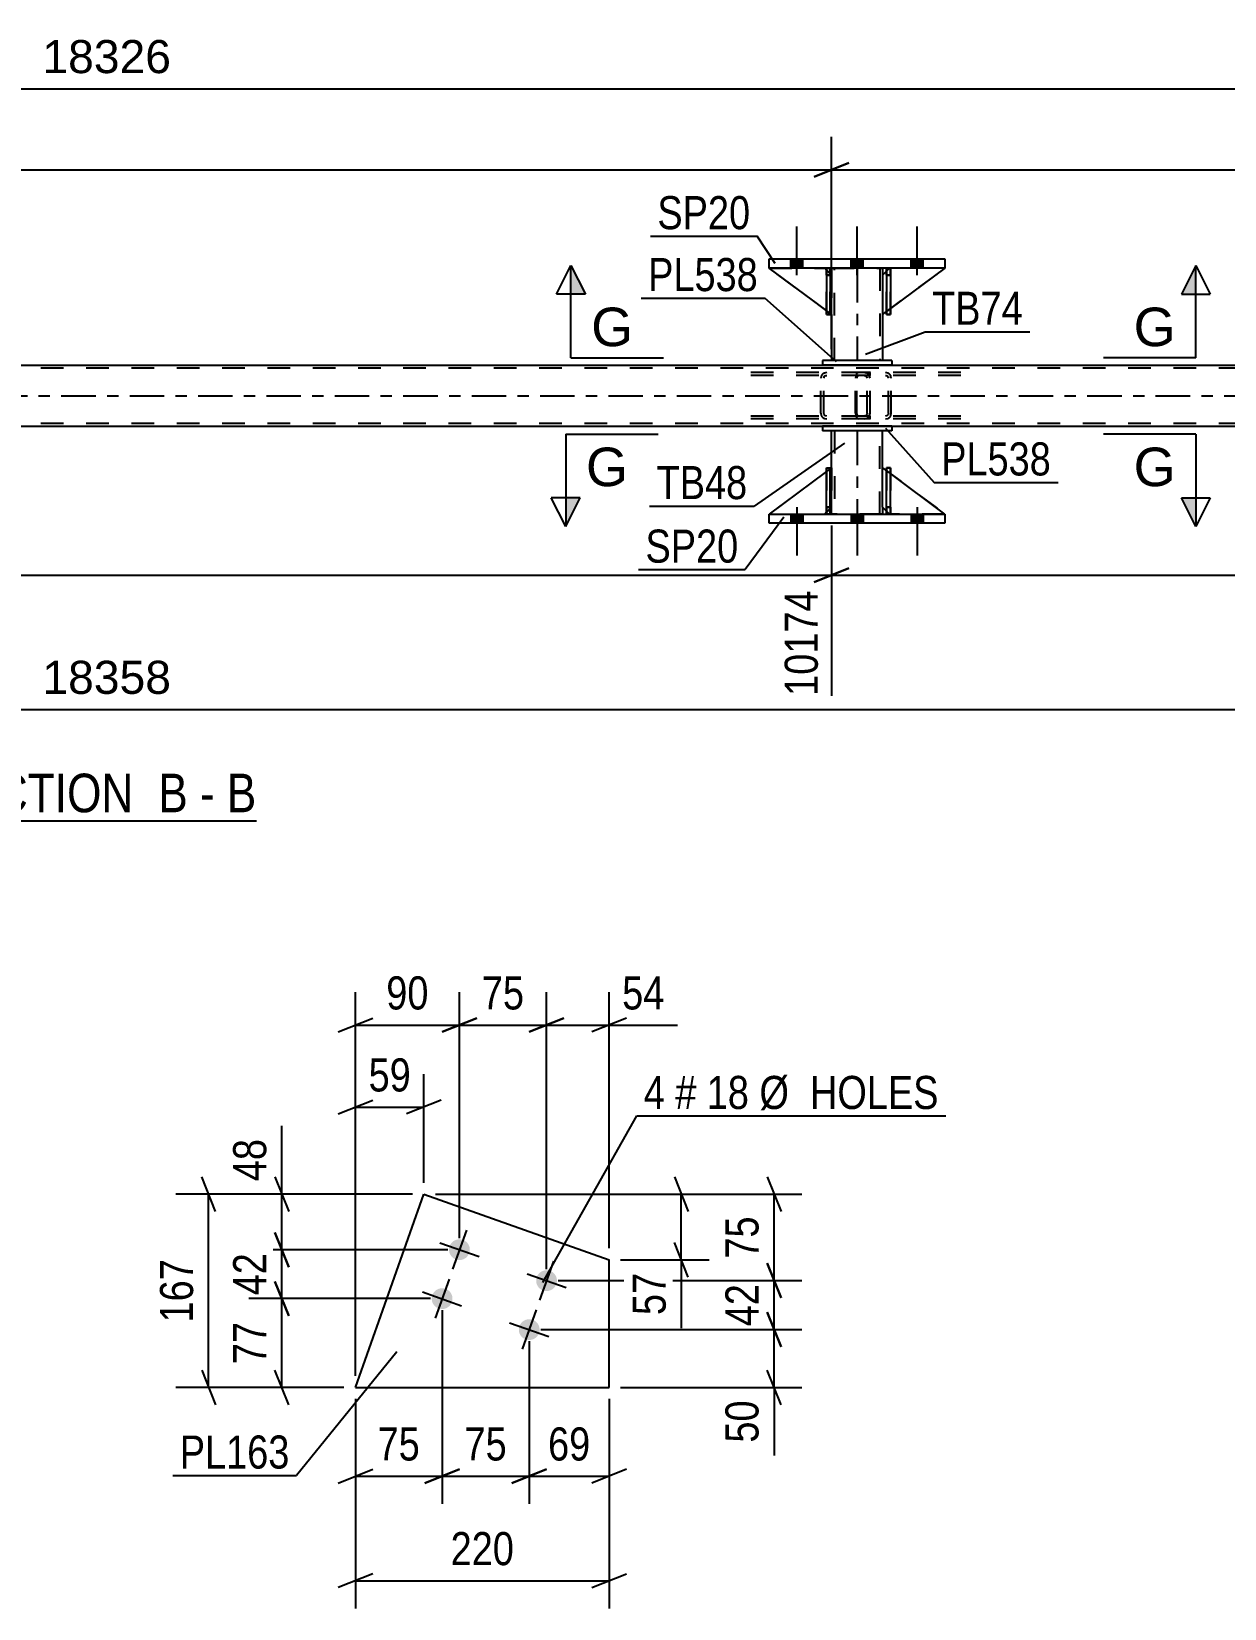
# Model space of a CAD drawing. Header units: millimetres. Extents: x 0 to 841, y 0 to 594.
# Drawn here: x 425.7 to 529, y 128.6 to 265.1 of the extents above; entities that cross this region are included whole.
import ezdxf

# ---------------------------------------------------------------- set-up
doc = ezdxf.new("R2010")
doc.units = ezdxf.units.MM
doc.linetypes.add('DXK_LINE_DOT2', pattern=[3.9198, 1.9599, -1.9599])
doc.linetypes.add('DXK_LINE_DOT3', pattern=[5.9187, 2.979, -0.9799, 0.9799, -0.9799])
doc.styles.add('Arial', font='ARIAL.TTF', dxfattribs={"height": 0.2})
doc.styles.add('Arial Narrow', font='ARIALN.TTF', dxfattribs={"height": 0.2})

# ---------------------------------------------------------------- blocks, each defined once
blk = doc.blocks.new('Unknown-318892525-17 - 4091')
at = {"color": 6, "linetype": 'Continuous'}
blk.add_line((417.53, 196.78), (445.18, 196.78), dxfattribs=at)
at = {"color": 0, "linetype": 'Continuous'}
for points in [[(435.64, 197.53), (435.64, 201.03), (417.53, 201.03), (417.53, 197.53)], [(439.25, 197.53), (439.25, 201.03), (436.69, 201.03), (436.69, 197.53)], [(441.57, 197.53), (441.57, 201.03), (440.3, 201.03), (440.3, 197.53)], [(445.18, 197.53), (445.18, 201.03), (442.62, 201.03), (442.62, 197.53)]]:
    blk.add_wipeout(points, dxfattribs=at)
at = {"color": 7, "linetype": 'Continuous', "style": 'Arial Narrow'}
for s, p in [('SECTION ', (417.53, 197.53)), ('B', (436.69, 197.53)), ('B', (442.62, 197.53)), ('-', (440.3, 197.53))]:
    blk.add_text(s, height=3.34, dxfattribs=at).set_placement(p)
blk = doc.blocks.new('Part-318892525-4129 - 4091')
at = {"color": 2, "linetype": 'Continuous'}
for p, q in [((494.52, 227.02), (489.56, 223.35)), ((494.96, 227.35), (494.84, 227.25)), ((494.96, 223.95), (494.96, 227.35)), ((494.96, 223.95), (494.84, 223.82)), ((494.96, 223.95), (494.96, 223.95)), ((494.52, 223.5), (494.36, 223.35))]:
    blk.add_line(p, q, dxfattribs=at)
at = {"color": 7, "linetype": 'DXK_LINE_DOT2'}
for p, q in [((494.84, 227.25), (494.52, 227.02)), ((494.96, 223.95), (494.96, 227.35)), ((494.96, 223.95), (494.36, 223.35)), ((489.56, 223.35), (489.56, 223.35)), ((489.56, 223.35), (494.36, 223.35)), ((494.84, 223.82), (494.52, 223.5))]:
    blk.add_line(p, q, dxfattribs=at)
blk = doc.blocks.new('Part-318892525-4123 - 4091')
at = {"color": 7, "linetype": 'DXK_LINE_DOT2'}
for p, q in [((499.96, 244.63), (499.36, 244.03)), ((499.36, 240.63), (504.76, 244.63)), ((504.76, 244.63), (499.96, 244.63)), ((499.36, 244.03), (499.36, 240.63))]:
    blk.add_line(p, q, dxfattribs=at)
blk = doc.blocks.new('Bolt-318892525-4107 - 4091')
at = {"linetype": 'Continuous'}
for points in [[(492.48, 245.43), (491.44, 245.43), (491.44, 244.63), (492.48, 244.63)], [(492.48, 245.43), (491.44, 245.43), (491.44, 244.63), (492.48, 244.63)], [(492.48, 245.43), (491.44, 245.43), (491.44, 244.63), (492.48, 244.63)], [(497.68, 245.43), (496.64, 245.43), (496.64, 244.63), (497.68, 244.63)], [(497.68, 245.43), (496.64, 245.43), (496.64, 244.63), (497.68, 244.63)], [(502.88, 245.43), (501.84, 245.43), (501.84, 244.63), (502.88, 244.63)], [(502.88, 245.43), (501.84, 245.43), (501.84, 244.63), (502.88, 244.63)], [(502.88, 245.43), (501.84, 245.43), (501.84, 244.63), (502.88, 244.63)]]:
    blk.add_hatch(color=1, dxfattribs=at).paths.add_polyline_path(points)
at = {"color": 1, "linetype": 'Continuous'}
for p, q in [((491.96, 244.03), (491.96, 248.23)), ((491.96, 244.03), (491.96, 248.23)), ((491.96, 244.03), (491.96, 248.23)), ((497.16, 244.03), (497.16, 248.23)), ((497.16, 244.03), (497.16, 248.23)), ((502.36, 244.03), (502.36, 248.23)), ((502.36, 244.03), (502.36, 248.23)), ((502.36, 244.03), (502.36, 248.23)), ((491.44, 244.63), (491.44, 245.43)), ((491.44, 244.63), (491.44, 245.43)), ((491.44, 244.63), (491.44, 245.43)), ((492.48, 244.63), (492.48, 245.43)), ((492.48, 244.63), (492.48, 245.43)), ((492.48, 244.63), (492.48, 245.43)), ((496.64, 244.63), (496.64, 245.43)), ((496.64, 244.63), (496.64, 245.43)), ((497.68, 244.63), (497.68, 245.43)), ((497.68, 244.63), (497.68, 245.43)), ((501.84, 244.63), (501.84, 245.43)), ((501.84, 244.63), (501.84, 245.43)), ((501.84, 244.63), (501.84, 245.43)), ((502.88, 244.63), (502.88, 245.43)), ((502.88, 244.63), (502.88, 245.43)), ((502.88, 244.63), (502.88, 245.43))]:
    blk.add_line(p, q, dxfattribs=at)
blk = doc.blocks.new('Part-318892525-4124 - 4091')
at = {"color": 2, "linetype": 'Continuous'}
for p, q in [((499.72, 244.38), (499.36, 244.03)), ((504.76, 244.63), (500.04, 241.13)), ((499.36, 244.03), (499.36, 240.63)), ((499.36, 240.63), (499.72, 240.89))]:
    blk.add_line(p, q, dxfattribs=at)
at = {"color": 7, "linetype": 'DXK_LINE_DOT2'}
for p, q in [((499.96, 244.63), (499.72, 244.38)), ((504.76, 244.63), (499.96, 244.63)), ((504.76, 244.63), (504.76, 244.63)), ((504.76, 244.63), (504.76, 244.63)), ((500.04, 241.13), (499.72, 240.89))]:
    blk.add_line(p, q, dxfattribs=at)
blk = doc.blocks.new('Bolt-318892525-4108 - 4091')
at = {"linetype": 'Continuous'}
for points in [[(491.44, 222.55), (492.48, 222.55), (492.48, 223.35), (491.44, 223.35)], [(491.44, 222.55), (492.48, 222.55), (492.48, 223.35), (491.44, 223.35)], [(491.44, 222.55), (492.48, 222.55), (492.48, 223.35), (491.44, 223.35)], [(496.64, 222.55), (497.68, 222.55), (497.68, 223.35), (496.64, 223.35)], [(496.64, 222.55), (497.68, 222.55), (497.68, 223.35), (496.64, 223.35)], [(501.84, 222.55), (502.88, 222.55), (502.88, 223.35), (501.84, 223.35)], [(501.84, 222.55), (502.88, 222.55), (502.88, 223.35), (501.84, 223.35)], [(501.84, 222.55), (502.88, 222.55), (502.88, 223.35), (501.84, 223.35)]]:
    blk.add_hatch(color=1, dxfattribs=at).paths.add_polyline_path(points)
at = {"color": 1, "linetype": 'Continuous'}
for p, q in [((491.96, 223.95), (491.96, 219.75)), ((491.96, 223.95), (491.96, 219.75)), ((491.96, 223.95), (491.96, 219.75)), ((497.16, 223.95), (497.16, 219.75)), ((497.16, 223.95), (497.16, 219.75)), ((502.36, 223.95), (502.36, 219.75)), ((502.36, 223.95), (502.36, 219.75)), ((502.36, 223.95), (502.36, 219.75)), ((491.44, 223.35), (491.44, 222.55)), ((491.44, 223.35), (491.44, 222.55)), ((491.44, 223.35), (491.44, 222.55)), ((492.48, 223.35), (492.48, 222.55)), ((492.48, 223.35), (492.48, 222.55)), ((492.48, 223.35), (492.48, 222.55)), ((496.64, 223.35), (496.64, 222.55)), ((496.64, 223.35), (496.64, 222.55)), ((497.68, 223.35), (497.68, 222.55)), ((497.68, 223.35), (497.68, 222.55)), ((501.84, 223.35), (501.84, 222.55)), ((501.84, 223.35), (501.84, 222.55)), ((501.84, 223.35), (501.84, 222.55)), ((502.88, 223.35), (502.88, 222.55)), ((502.88, 223.35), (502.88, 222.55)), ((502.88, 223.35), (502.88, 222.55))]:
    blk.add_line(p, q, dxfattribs=at)
blk = doc.blocks.new('Part-318892525-4125 - 4091')
at = {"color": 7, "linetype": 'DXK_LINE_DOT2'}
for p, q in [((494.96, 240.63), (489.56, 244.63)), ((489.56, 244.63), (494.36, 244.63)), ((494.36, 244.63), (494.96, 244.03)), ((494.96, 244.03), (494.36, 244.63)), ((494.96, 244.03), (494.96, 240.63)), ((494.96, 244.03), (494.96, 244.03)), ((494.96, 244.03), (494.96, 240.63))]:
    blk.add_line(p, q, dxfattribs=at)
blk = doc.blocks.new('Part-318892525-4126 - 4091')
at = {"color": 2, "linetype": 'Continuous'}
for p, q in [((494.52, 240.96), (489.56, 244.63)), ((494.52, 244.47), (494.36, 244.63)), ((494.96, 244.03), (494.84, 244.15)), ((494.96, 244.03), (494.96, 244.03)), ((494.96, 240.63), (494.96, 244.03)), ((494.84, 240.72), (494.96, 240.63)), ((494.96, 240.63), (494.96, 240.63))]:
    blk.add_line(p, q, dxfattribs=at)
at = {"color": 7, "linetype": 'DXK_LINE_DOT2'}
for p, q in [((494.36, 244.63), (489.56, 244.63)), ((489.56, 244.63), (489.56, 244.63)), ((494.36, 244.63), (494.96, 244.03)), ((494.84, 244.15), (494.52, 244.47)), ((494.96, 244.03), (494.96, 240.63)), ((494.84, 240.72), (494.52, 240.96))]:
    blk.add_line(p, q, dxfattribs=at)
blk = doc.blocks.new('Part-318892525-4127 - 4091')
at = {"color": 7, "linetype": 'DXK_LINE_DOT2'}
for p, q in [((499.72, 244.03), (499.72, 244.63)), ((499.72, 244.63), (499.72, 244.63)), ((499.72, 244.63), (499.72, 240.63)), ((499.72, 244.63), (500.04, 244.63)), ((500.04, 244.63), (500.04, 244.03)), ((500.04, 240.63), (500.04, 244.63)), ((499.72, 240.63), (499.72, 244.03)), ((499.72, 244.03), (500.04, 244.03)), ((500.04, 244.03), (500.04, 240.63)), ((499.72, 240.63), (500.04, 240.63))]:
    blk.add_line(p, q, dxfattribs=at)
blk = doc.blocks.new('Part-318892525-4128 - 4091')
at = {"color": 7, "linetype": 'DXK_LINE_DOT2'}
for p, q in [((494.52, 244.03), (494.52, 244.63)), ((494.52, 244.63), (494.52, 244.63)), ((494.52, 244.63), (494.52, 240.63)), ((494.52, 244.63), (494.84, 244.63)), ((494.84, 244.63), (494.84, 244.03)), ((494.84, 240.63), (494.84, 244.63)), ((494.52, 240.63), (494.52, 244.03)), ((494.52, 244.03), (494.84, 244.03)), ((494.84, 244.03), (494.84, 240.63)), ((494.52, 240.63), (494.84, 240.63))]:
    blk.add_line(p, q, dxfattribs=at)
blk = doc.blocks.new('Part-318892525-4130 - 4091')
at = {"color": 7, "linetype": 'DXK_LINE_DOT2'}
for p, q in [((500.04, 227.35), (499.72, 227.35)), ((499.72, 223.95), (499.72, 227.35)), ((499.72, 227.35), (499.72, 223.35)), ((500.04, 227.35), (500.04, 223.95)), ((500.04, 223.35), (500.04, 227.35)), ((500.04, 223.95), (499.72, 223.95)), ((499.72, 223.35), (499.72, 223.95)), ((500.04, 223.95), (500.04, 223.35)), ((500.04, 223.35), (499.72, 223.35)), ((500.04, 223.35), (500.04, 223.35))]:
    blk.add_line(p, q, dxfattribs=at)
blk = doc.blocks.new('Part-318892525-4131 - 4091')
at = {"color": 7, "linetype": 'DXK_LINE_DOT2'}
for p, q in [((494.52, 227.35), (494.84, 227.35)), ((494.52, 223.95), (494.52, 227.35)), ((494.52, 227.35), (494.52, 223.35)), ((494.84, 227.35), (494.84, 223.95)), ((494.84, 223.35), (494.84, 227.25)), ((494.84, 223.95), (494.52, 223.95)), ((494.52, 223.35), (494.52, 223.95)), ((494.84, 223.95), (494.84, 223.35)), ((494.84, 223.35), (494.52, 223.35)), ((494.84, 223.35), (494.84, 223.35))]:
    blk.add_line(p, q, dxfattribs=at)
blk = doc.blocks.new('Part-318892525-4132 - 4091')
at = {"color": 2, "linetype": 'Continuous'}
for p, q in [((499.72, 223.35), (499.72, 227.35)), ((499.72, 227.35), (500.04, 227.35)), ((500.04, 223.35), (500.04, 227.35)), ((499.72, 223.35), (499.72, 223.35)), ((500.04, 223.35), (499.72, 223.35))]:
    blk.add_line(p, q, dxfattribs=at)
at = {"color": 7, "linetype": 'DXK_LINE_DOT2'}
for p, q in [((499.72, 227.35), (499.72, 223.95)), ((500.04, 223.95), (500.04, 227.35)), ((499.72, 223.95), (499.72, 223.35)), ((499.72, 223.95), (500.04, 223.95)), ((500.04, 223.35), (500.04, 223.95)), ((499.72, 223.35), (499.72, 223.35)), ((499.72, 223.35), (499.72, 223.35)), ((500.04, 223.35), (500.04, 223.35))]:
    blk.add_line(p, q, dxfattribs=at)
blk = doc.blocks.new('Part-318892525-4133 - 4091')
at = {"color": 2, "linetype": 'Continuous'}
for p, q in [((494.52, 223.35), (494.52, 227.35)), ((494.52, 227.35), (494.84, 227.35)), ((494.84, 223.35), (494.84, 227.35)), ((494.52, 223.35), (494.52, 223.35)), ((494.84, 223.35), (494.52, 223.35))]:
    blk.add_line(p, q, dxfattribs=at)
at = {"color": 7, "linetype": 'DXK_LINE_DOT2'}
for p, q in [((494.52, 227.35), (494.52, 223.95)), ((494.84, 223.95), (494.84, 227.35)), ((494.52, 223.95), (494.52, 223.35)), ((494.52, 223.95), (494.84, 223.95)), ((494.84, 223.35), (494.84, 223.95)), ((494.52, 223.35), (494.52, 223.35)), ((494.52, 223.35), (494.52, 223.35)), ((494.84, 223.35), (494.84, 223.35))]:
    blk.add_line(p, q, dxfattribs=at)
blk = doc.blocks.new('Part-318892525-4138 - 4091')
at = {"color": 2, "linetype": 'Continuous'}
for p, q in [((494.96, 227.35), (494.96, 230.55)), ((499.36, 227.35), (499.36, 230.55)), ((494.96, 223.35), (494.96, 223.95)), ((499.36, 223.95), (499.36, 223.35))]:
    blk.add_line(p, q, dxfattribs=at)
at = {"color": 7, "linetype": 'DXK_LINE_DOT2'}
for p, q in [((499.36, 230.55), (494.96, 230.55)), ((495.2, 230.55), (495.2, 223.35)), ((499.12, 223.35), (499.12, 230.55)), ((494.96, 223.95), (494.96, 227.35)), ((499.36, 223.95), (499.36, 227.35)), ((499.36, 223.35), (494.96, 223.35))]:
    blk.add_line(p, q, dxfattribs=at)
at = {"color": 7, "linetype": 'DXK_LINE_DOT3'}
blk.add_line((497.16, 230.55), (497.16, 223.35), dxfattribs=at)
blk = doc.blocks.new('Part-318892525-4212 - 4091')
at = {"color": 7, "linetype": 'DXK_LINE_DOT2'}
for p, q in [((497.04, 235.29), (497.02, 235.11)), ((497.02, 232.07), (497.02, 235.11)), ((497.1, 235.45), (497.04, 235.29)), ((497.18, 235.55), (497.1, 235.45)), ((497.15, 235.11), (497.16, 235.2)), ((497.15, 232.07), (497.15, 235.11)), ((497.16, 235.2), (497.19, 235.28)), ((497.29, 235.59), (497.18, 235.55)), ((497.19, 235.28), (497.24, 235.33)), ((497.24, 235.33), (497.29, 235.35)), ((506.15, 235.59), (497.29, 235.59)), ((506.15, 235.35), (497.29, 235.35)), ((498.28, 235.35), (498.28, 235.59)), ((499.81, 235.55), (499.62, 235.59)), ((499.62, 235.35), (499.72, 235.33)), ((499.72, 235.33), (499.8, 235.28)), ((499.8, 235.28), (499.85, 235.2)), ((499.85, 235.2), (499.87, 235.11)), ((499.87, 232.07), (499.87, 235.11)), ((500.12, 235.11), (500.09, 235.29)), ((500.12, 232.07), (500.12, 235.11)), ((497.02, 232.07), (497.04, 231.88)), ((497.04, 231.88), (497.1, 231.73)), ((497.1, 231.73), (497.18, 231.62)), ((497.16, 231.97), (497.15, 232.07)), ((497.19, 231.9), (497.16, 231.97)), ((497.18, 231.62), (497.29, 231.59)), ((497.24, 231.84), (497.19, 231.9)), ((497.29, 231.83), (497.24, 231.84)), ((506.15, 231.83), (497.29, 231.83)), ((506.15, 231.59), (497.29, 231.59)), ((498.28, 231.59), (498.28, 231.83)), ((499.72, 231.84), (499.62, 231.83)), ((499.62, 231.59), (499.81, 231.62)), ((499.8, 231.9), (499.72, 231.84)), ((499.85, 231.97), (499.8, 231.9)), ((499.87, 232.07), (499.85, 231.97)), ((500.09, 231.88), (500.12, 232.07))]:
    blk.add_line(p, q, dxfattribs=at)
for centre, start, end in [((499.64, 235.09), 23.8494, 68.8059), ((499.64, 232.08), 291.1941, 336.1506)]:
    blk.add_arc(centre, 0.492, start, end, dxfattribs=at)
blk = doc.blocks.new('Part-318892525-4152 - 4091')
at = {"color": 2, "linetype": 'Continuous'}
for p, q in [((102.77, 236.23), (761.68, 236.23)), ((102.77, 230.95), (761.68, 230.95))]:
    blk.add_line(p, q, dxfattribs=at)
at = {"color": 7, "linetype": 'DXK_LINE_DOT2'}
for p, q in [((761.68, 235.99), (102.77, 235.99)), ((761.68, 231.19), (102.77, 231.19))]:
    blk.add_line(p, q, dxfattribs=at)
at = {"color": 7, "linetype": 'DXK_LINE_DOT3'}
blk.add_line((102.77, 233.59), (761.68, 233.59), dxfattribs=at)
blk = doc.blocks.new('Part-318892525-4239 - 4091')
at = {"color": 2, "linetype": 'Continuous'}
for p, q in [((489.56, 244.63), (489.56, 245.43)), ((489.56, 245.43), (504.76, 245.43)), ((504.76, 244.63), (489.56, 244.63)), ((504.76, 245.43), (504.76, 244.63))]:
    blk.add_line(p, q, dxfattribs=at)
blk = doc.blocks.new('Part-318892525-4244 - 4091')
at = {"color": 2, "linetype": 'Continuous'}
for p, q in [((489.56, 223.35), (489.56, 223.35)), ((489.56, 222.55), (489.56, 223.35)), ((489.56, 223.35), (504.76, 223.35)), ((489.56, 222.55), (489.56, 222.55)), ((504.76, 222.55), (489.56, 222.55)), ((504.76, 223.35), (504.76, 223.35)), ((504.76, 223.35), (504.76, 222.55)), ((504.76, 222.55), (504.76, 222.55))]:
    blk.add_line(p, q, dxfattribs=at)
at = {"color": 7, "linetype": 'DXK_LINE_DOT2'}
for p, q in [((489.56, 222.55), (489.56, 223.35)), ((504.76, 223.35), (504.76, 222.55))]:
    blk.add_line(p, q, dxfattribs=at)
blk = doc.blocks.new('Part-318892525-4245 - 4091')
at = {"color": 2, "linetype": 'Continuous'}
for p, q in [((500.04, 244.63), (499.72, 244.63)), ((499.72, 244.63), (499.72, 240.63)), ((500.04, 244.63), (500.04, 244.63)), ((500.04, 244.63), (500.04, 240.63)), ((500.04, 240.63), (499.72, 240.63))]:
    blk.add_line(p, q, dxfattribs=at)
at = {"color": 7, "linetype": 'DXK_LINE_DOT2'}
for p, q in [((499.72, 244.63), (499.72, 244.03)), ((499.72, 244.63), (499.72, 244.63)), ((500.04, 244.03), (500.04, 244.63)), ((500.04, 244.63), (500.04, 244.63)), ((500.04, 244.03), (499.72, 244.03)), ((499.72, 244.03), (499.72, 240.63)), ((500.04, 240.63), (500.04, 244.03))]:
    blk.add_line(p, q, dxfattribs=at)
blk = doc.blocks.new('Part-318892525-4246 - 4091')
at = {"color": 2, "linetype": 'Continuous'}
for p, q in [((494.84, 244.63), (494.52, 244.63)), ((494.52, 244.63), (494.52, 240.63)), ((494.84, 244.63), (494.84, 244.63)), ((494.84, 244.63), (494.84, 240.63)), ((494.84, 240.63), (494.52, 240.63))]:
    blk.add_line(p, q, dxfattribs=at)
at = {"color": 7, "linetype": 'DXK_LINE_DOT2'}
for p, q in [((494.52, 244.63), (494.52, 244.03)), ((494.52, 244.63), (494.52, 244.63)), ((494.84, 244.03), (494.84, 244.63)), ((494.84, 244.63), (494.84, 244.63)), ((494.84, 244.03), (494.52, 244.03)), ((494.52, 244.03), (494.52, 240.63)), ((494.84, 240.63), (494.84, 244.03))]:
    blk.add_line(p, q, dxfattribs=at)
blk = doc.blocks.new('Part-318892525-4251 - 4091')
at = {"color": 2, "linetype": 'Continuous'}
for p, q in [((494.96, 244.63), (494.96, 244.03)), ((499.36, 244.63), (499.36, 244.03)), ((494.96, 240.63), (494.96, 236.63)), ((499.36, 240.63), (499.36, 236.63))]:
    blk.add_line(p, q, dxfattribs=at)
at = {"color": 7, "linetype": 'DXK_LINE_DOT2'}
for p, q in [((494.96, 244.63), (499.36, 244.63)), ((495.2, 236.63), (495.2, 244.63)), ((499.12, 244.63), (499.12, 236.63)), ((494.96, 244.03), (494.96, 240.63)), ((499.36, 244.03), (499.36, 240.63)), ((499.36, 236.63), (494.96, 236.63))]:
    blk.add_line(p, q, dxfattribs=at)
at = {"color": 7, "linetype": 'DXK_LINE_DOT3'}
blk.add_line((497.16, 244.63), (497.16, 236.63), dxfattribs=at)
blk = doc.blocks.new('Part-318892525-4252 - 4091')
at = {"color": 7, "linetype": 'DXK_LINE_DOT2'}
for p, q in [((499.36, 223.95), (499.36, 227.35)), ((499.36, 227.35), (504.76, 223.35)), ((499.96, 223.35), (499.36, 223.95)), ((504.76, 223.35), (499.96, 223.35))]:
    blk.add_line(p, q, dxfattribs=at)
blk = doc.blocks.new('Part-318892525-4253 - 4091')
at = {"color": 2, "linetype": 'Continuous'}
for p, q in [((499.36, 223.95), (499.36, 227.35)), ((499.36, 227.35), (499.72, 227.08)), ((504.76, 223.35), (500.04, 226.85)), ((499.72, 223.59), (499.36, 223.95))]:
    blk.add_line(p, q, dxfattribs=at)
at = {"color": 7, "linetype": 'DXK_LINE_DOT2'}
for p, q in [((500.04, 226.85), (499.72, 227.08)), ((499.72, 223.59), (499.96, 223.35)), ((499.96, 223.35), (504.76, 223.35))]:
    blk.add_line(p, q, dxfattribs=at)
blk = doc.blocks.new('Part-318892525-4254 - 4091')
at = {"color": 7, "linetype": 'DXK_LINE_DOT2'}
for p, q in [((494.96, 227.35), (489.56, 223.35)), ((494.96, 223.95), (494.96, 227.35)), ((494.96, 227.35), (494.96, 223.95)), ((494.36, 223.35), (494.96, 223.95)), ((494.96, 223.95), (494.36, 223.35)), ((494.96, 223.95), (494.96, 223.95)), ((489.56, 223.35), (494.36, 223.35))]:
    blk.add_line(p, q, dxfattribs=at)
blk = doc.blocks.new('Part-318892525-4278 - 4091')
at = {"color": 7, "linetype": 'DXK_LINE_DOT2'}
for p, q in [((497.77, 235.59), (486.91, 235.59)), ((497.77, 235.35), (486.91, 235.35)), ((494.06, 235.29), (494.02, 235.11)), ((494.02, 232.07), (494.02, 235.11)), ((494.28, 235.11), (494.3, 235.2)), ((494.28, 232.07), (494.28, 235.11)), ((494.3, 235.2), (494.35, 235.28)), ((494.53, 235.59), (494.34, 235.55)), ((494.35, 235.28), (494.44, 235.33)), ((494.44, 235.33), (494.53, 235.35)), ((497.96, 235.55), (497.77, 235.59)), ((497.77, 235.35), (497.87, 235.33)), ((497.87, 235.33), (497.95, 235.28)), ((497.95, 235.28), (498, 235.2)), ((498, 235.2), (498.02, 235.11)), ((498.02, 232.07), (498.02, 235.11)), ((498.28, 235.11), (498.24, 235.29)), ((498.28, 232.07), (498.28, 235.11)), ((497.77, 231.83), (486.91, 231.83)), ((497.77, 231.59), (486.91, 231.59)), ((494.02, 232.07), (494.06, 231.88)), ((494.3, 231.97), (494.28, 232.07)), ((494.35, 231.9), (494.3, 231.97)), ((494.34, 231.62), (494.53, 231.59)), ((494.44, 231.84), (494.35, 231.9)), ((494.53, 231.83), (494.44, 231.84)), ((497.87, 231.84), (497.77, 231.83)), ((497.77, 231.59), (497.96, 231.62)), ((497.95, 231.9), (497.87, 231.84)), ((498, 231.97), (497.95, 231.9)), ((498.02, 232.07), (498, 231.97)), ((498.24, 231.88), (498.28, 232.07))]:
    blk.add_line(p, q, dxfattribs=at)
for centre, start, end in [((494.51, 235.09), 110.7583, 155.68), ((497.79, 235.09), 24.32, 69.2417), ((494.51, 232.09), 204.32, 249.2417), ((497.79, 232.09), 290.7583, 335.68)]:
    blk.add_arc(centre, 0.496, start, end, dxfattribs=at)
blk = doc.blocks.new('Part-318892525-4325 - 4091')
at = {"color": 2, "linetype": 'Continuous'}
for p, q in [((500.16, 230.95), (494.16, 230.95)), ((494.16, 230.95), (494.16, 230.55)), ((500.16, 230.95), (500.16, 230.55)), ((500.16, 230.55), (494.16, 230.55))]:
    blk.add_line(p, q, dxfattribs=at)
blk = doc.blocks.new('Part-318892525-4330 - 4091')
at = {"color": 2, "linetype": 'Continuous'}
for p, q in [((500.16, 236.63), (494.16, 236.63)), ((494.16, 236.63), (494.16, 236.23)), ((500.16, 236.23), (494.16, 236.23)), ((500.16, 236.63), (500.16, 236.23))]:
    blk.add_line(p, q, dxfattribs=at)
blk = doc.blocks.new('Bolt-318892525-1401 - 1395')
at = {"linetype": 'Continuous'}
for points in [[(463.6, 159.36, -1), (461.9, 159.96, -1)], [(471.14, 156.68, -1), (469.44, 157.28, -1)], [(462.1, 155.12, -1), (460.4, 155.72, -1)], [(469.64, 152.44, -1), (467.94, 153.04, -1)]]:
    blk.add_hatch(color=1, dxfattribs=at).paths.add_polyline_path(points)
at = {"color": 1, "linetype": 'Continuous'}
for p, q in [((463.35, 161.35), (462.15, 157.96)), ((461.06, 160.26), (464.45, 159.06)), ((470.89, 158.68), (469.69, 155.29)), ((461.85, 157.11), (460.65, 153.72)), ((468.6, 157.58), (471.99, 156.38)), ((459.55, 156.02), (462.94, 154.81)), ((469.39, 154.44), (468.19, 151.05)), ((467.09, 153.34), (470.48, 152.14))]:
    blk.add_line(p, q, dxfattribs=at)
blk = doc.blocks.new('Part-318892525-1416 - 1395')
at = {"color": 2, "linetype": 'Continuous'}
for p, q in [((453.75, 147.74), (459.68, 164.46)), ((459.68, 164.46), (475.7, 158.78)), ((475.7, 147.74), (475.7, 158.78)), ((453.75, 147.74), (475.7, 147.74))]:
    blk.add_line(p, q, dxfattribs=at)
blk = doc.blocks.new('StraightDimension-318892525-4525 - 4091')
at = {"color": 7, "linetype": 'Continuous'}
blk.add_line((93.51, 206.43), (770.94, 206.43), dxfattribs=at)
at = {"color": 0}
blk.add_wipeout([(438.38, 207.18), (438.38, 211.38), (426.06, 211.38), (426.06, 207.18)], dxfattribs=at)
at = {"color": 3, "style": 'Arial'}
blk.add_text('18358', height=2.865, dxfattribs=at).set_placement((426.66, 207.78))
blk = doc.blocks.new('StraightDimension-318892525-15693 - 4091')
at = {"color": 7, "linetype": 'Continuous'}
blk.add_line((94.15, 260.17), (770.3, 260.17), dxfattribs=at)
at = {"color": 0}
blk.add_wipeout([(438.38, 260.92), (438.38, 265.12), (426.06, 265.12), (426.06, 260.92)], dxfattribs=at)
at = {"color": 3, "style": 'Arial'}
blk.add_text('18326', height=2.865, dxfattribs=at).set_placement((426.66, 261.52))
blk = doc.blocks.new('StraightDimension-318892525-4437 - 4091')
at = {"color": 7, "linetype": 'Continuous'}
for p, q in [((494.96, 237.63), (494.96, 256)), ((239.75, 253.15), (494.96, 253.15)), ((493.46, 252.55), (496.46, 253.75))]:
    blk.add_line(p, q, dxfattribs=at)
blk = doc.blocks.new('StraightDimension-318892525-4450 - 4091')
at = {"color": 7, "linetype": 'Continuous'}
for p, q in [((494.96, 237.63), (494.96, 256)), ((665.23, 237.63), (665.23, 256)), ((496.46, 253.75), (493.46, 252.55)), ((494.96, 253.15), (665.23, 253.15)), ((663.73, 252.55), (666.73, 253.75))]:
    blk.add_line(p, q, dxfattribs=at)
at = {"color": 0}
blk.add_wipeout([(585.14, 253.9), (585.14, 258.1), (575.05, 258.1), (575.05, 253.9)], dxfattribs=at)
at = {"color": 3, "style": 'Arial'}
blk.add_text('4257', height=2.865, dxfattribs=at).set_placement((575.65, 254.5))
blk = doc.blocks.new('StraightDimension-318892525-15589 - 4091')
at = {"color": 7, "linetype": 'Continuous'}
for p, q in [((494.96, 222.35), (494.96, 207.61)), ((665.23, 222.35), (665.23, 207.61)), ((496.46, 218.65), (493.46, 217.45)), ((663.73, 217.45), (666.73, 218.65)), ((494.96, 218.05), (665.23, 218.05))]:
    blk.add_line(p, q, dxfattribs=at)
at = {"color": 0}
blk.add_wipeout([(584.35, 218.8), (584.35, 223), (575.84, 223), (575.84, 218.8)], dxfattribs=at)
at = {"color": 3, "style": 'Arial Narrow'}
blk.add_text('4257', height=2.863, dxfattribs=at).set_placement((576.44, 219.4))
at = {"color": 0, "linetype": 'Continuous'}
blk.add_wipeout([(664.63, 217.35), (660.43, 217.35), (660.43, 207.01), (664.63, 207.01)], dxfattribs=at)
at = {"color": 3, "linetype": 'Continuous', "style": 'Arial Narrow'}
blk.add_text('14430', height=2.863, rotation=90.0002, dxfattribs=at).set_placement((664.03, 207.61))
blk = doc.blocks.new('StraightDimension-318892525-15590 - 4091')
at = {"color": 7, "linetype": 'Continuous'}
for p, q in [((494.96, 222.35), (494.96, 207.61)), ((493.46, 217.45), (496.46, 218.65)), ((239.75, 218.05), (494.96, 218.05))]:
    blk.add_line(p, q, dxfattribs=at)
at = {"color": 0, "linetype": 'Continuous'}
blk.add_wipeout([(494.36, 217.35), (490.16, 217.35), (490.16, 207.01), (494.36, 207.01)], dxfattribs=at)
at = {"color": 3, "linetype": 'Continuous', "style": 'Arial Narrow'}
blk.add_text('10174', height=2.863, rotation=90.0002, dxfattribs=at).set_placement((493.76, 207.61))
blk = doc.blocks.new('StraightDimension-318892525-1508 - 1395')
at = {"color": 7, "linetype": 'Continuous'}
for p, q in [((441.65, 162.96), (440.45, 165.96)), ((458.68, 164.46), (438.2, 164.46)), ((441.05, 147.74), (441.05, 164.46)), ((440.45, 149.24), (441.65, 146.24)), ((452.75, 147.74), (438.2, 147.74))]:
    blk.add_line(p, q, dxfattribs=at)
at = {"color": 0}
blk.add_wipeout([(440.3, 159.44), (436.1, 159.44), (436.1, 152.76), (440.3, 152.76)], dxfattribs=at)
at = {"color": 3, "style": 'Arial Narrow'}
blk.add_text('167', height=2.863, rotation=90.0002, dxfattribs=at).set_placement((439.7, 153.36))
blk = doc.blocks.new('StraightDimension-318892525-1441 - 1395')
at = {"color": 7, "linetype": 'Continuous'}
for p, q in [((461.25, 154.42), (461.25, 137.66)), ((453.75, 146.74), (453.75, 137.66)), ((452.25, 139.46), (455.25, 140.66)), ((462.75, 140.66), (459.75, 139.46)), ((453.75, 140.06), (461.25, 140.06))]:
    blk.add_line(p, q, dxfattribs=at)
at = {"color": 0}
blk.add_wipeout([(459.93, 140.81), (459.93, 145.01), (455.07, 145.01), (455.07, 140.81)], dxfattribs=at)
at = {"color": 3, "style": 'Arial Narrow'}
blk.add_text('75', height=2.863, dxfattribs=at).set_placement((455.67, 141.41))
blk = doc.blocks.new('StraightDimension-318892525-1529 - 1395')
at = {"color": 7, "linetype": 'Continuous'}
for p, q in [((453.75, 148.74), (453.75, 174.86)), ((459.68, 165.46), (459.68, 174.86)), ((452.25, 171.41), (455.25, 172.61)), ((461.18, 172.61), (458.18, 171.41)), ((453.75, 172.01), (459.68, 172.01))]:
    blk.add_line(p, q, dxfattribs=at)
at = {"color": 0}
blk.add_wipeout([(459.14, 172.76), (459.14, 176.96), (454.29, 176.96), (454.29, 172.76)], dxfattribs=at)
at = {"color": 3, "style": 'Arial Narrow'}
blk.add_text('59', height=2.863, dxfattribs=at).set_placement((454.89, 173.36))
blk = doc.blocks.new('StraightDimension-318892525-1432 - 1395')
at = {"color": 7, "linetype": 'Continuous'}
for p, q in [((489.38, 158.48), (490.58, 155.48)), ((471.29, 156.98), (492.38, 156.98)), ((489.98, 152.74), (489.98, 156.98)), ((490.58, 151.24), (489.38, 154.24)), ((469.79, 152.74), (492.38, 152.74))]:
    blk.add_line(p, q, dxfattribs=at)
at = {"color": 0}
blk.add_wipeout([(489.22, 157.29), (485.02, 157.29), (485.02, 152.43), (489.22, 152.43)], dxfattribs=at)
at = {"color": 3, "style": 'Arial Narrow'}
blk.add_text('42', height=2.863, rotation=90.0002, dxfattribs=at).set_placement((488.63, 153.03))
blk = doc.blocks.new('StraightDimension-318892525-1426 - 1395')
at = {"color": 7, "linetype": 'Continuous'}
for p, q in [((489.38, 154.24), (490.58, 151.24)), ((469.79, 152.74), (492.38, 152.74)), ((489.98, 147.74), (489.98, 152.74)), ((490.58, 146.24), (489.38, 149.24)), ((476.7, 147.74), (492.38, 147.74)), ((489.98, 147.74), (489.98, 141.84)), ((489.98, 147.74), (489.98, 141.84))]:
    blk.add_line(p, q, dxfattribs=at)
at = {"color": 0}
blk.add_wipeout([(489.22, 147.22), (485.02, 147.22), (485.02, 142.36), (489.22, 142.36)], dxfattribs=at)
at = {"color": 3, "style": 'Arial Narrow'}
blk.add_text('50', height=2.863, rotation=90.0002, dxfattribs=at).set_placement((488.63, 142.96))
blk = doc.blocks.new('StraightDimension-318892525-1418 - 1395')
at = {"color": 7, "linetype": 'Continuous'}
for p, q in [((489.38, 165.96), (490.58, 162.96)), ((460.68, 164.46), (492.38, 164.46)), ((489.98, 156.98), (489.98, 164.46)), ((490.58, 155.48), (489.38, 158.48)), ((471.29, 156.98), (492.38, 156.98))]:
    blk.add_line(p, q, dxfattribs=at)
at = {"color": 0}
blk.add_wipeout([(489.22, 163.15), (485.02, 163.15), (485.02, 158.29), (489.22, 158.29)], dxfattribs=at)
at = {"color": 3, "style": 'Arial Narrow'}
blk.add_text('75', height=2.863, rotation=90.0002, dxfattribs=at).set_placement((488.63, 158.89))
blk = doc.blocks.new('StraightDimension-318892525-1447 - 1395')
at = {"color": 7, "linetype": 'Continuous'}
for p, q in [((461.25, 154.42), (461.25, 137.66)), ((468.79, 151.74), (468.79, 137.66)), ((459.75, 139.46), (462.75, 140.66)), ((470.29, 140.66), (467.29, 139.46)), ((461.25, 140.06), (468.79, 140.06))]:
    blk.add_line(p, q, dxfattribs=at)
at = {"color": 0}
blk.add_wipeout([(467.45, 140.81), (467.45, 145.01), (462.59, 145.01), (462.59, 140.81)], dxfattribs=at)
at = {"color": 3, "style": 'Arial Narrow'}
blk.add_text('75', height=2.863, dxfattribs=at).set_placement((463.19, 141.41))
blk = doc.blocks.new('StraightDimension-318892525-1455 - 1395')
at = {"color": 7, "linetype": 'Continuous'}
for p, q in [((468.79, 151.74), (468.79, 137.66)), ((475.7, 146.74), (475.7, 137.66)), ((467.29, 139.46), (470.29, 140.66)), ((477.2, 140.66), (474.2, 139.46)), ((468.79, 140.06), (475.7, 140.06))]:
    blk.add_line(p, q, dxfattribs=at)
at = {"color": 0}
blk.add_wipeout([(474.67, 140.81), (474.67, 145.01), (469.82, 145.01), (469.82, 140.81)], dxfattribs=at)
at = {"color": 3, "style": 'Arial Narrow'}
blk.add_text('69', height=2.863, dxfattribs=at).set_placement((470.42, 141.41))
blk = doc.blocks.new('StraightDimension-318892525-1462 - 1395')
at = {"color": 7, "linetype": 'Continuous'}
for p, q in [((447.38, 164.46), (447.38, 170.37)), ((447.38, 164.46), (447.38, 170.37)), ((446.78, 165.96), (447.98, 162.96)), ((458.68, 164.46), (444.53, 164.46)), ((447.38, 159.66), (447.38, 164.46)), ((447.98, 158.16), (446.78, 161.16)), ((461.75, 159.66), (444.53, 159.66))]:
    blk.add_line(p, q, dxfattribs=at)
at = {"color": 0}
blk.add_wipeout([(446.63, 169.84), (442.43, 169.84), (442.43, 164.99), (446.63, 164.99)], dxfattribs=at)
at = {"color": 3, "style": 'Arial Narrow'}
blk.add_text('48', height=2.863, rotation=90.0002, dxfattribs=at).set_placement((446.03, 165.59))
blk = doc.blocks.new('StraightDimension-318892525-1470 - 1395')
at = {"color": 7, "linetype": 'Continuous'}
for p, q in [((446.78, 161.16), (447.98, 158.16)), ((461.75, 159.66), (444.53, 159.66)), ((447.38, 155.42), (447.38, 159.66)), ((447.98, 153.92), (446.78, 156.92)), ((460.25, 155.42), (444.53, 155.42))]:
    blk.add_line(p, q, dxfattribs=at)
at = {"color": 0}
blk.add_wipeout([(446.63, 159.97), (442.43, 159.97), (442.43, 155.11), (446.63, 155.11)], dxfattribs=at)
at = {"color": 3, "style": 'Arial Narrow'}
blk.add_text('42', height=2.863, rotation=90.0002, dxfattribs=at).set_placement((446.03, 155.71))
blk = doc.blocks.new('StraightDimension-318892525-1478 - 1395')
at = {"color": 7, "linetype": 'Continuous'}
for p, q in [((446.78, 156.92), (447.98, 153.92)), ((460.25, 155.42), (444.53, 155.42)), ((447.38, 147.74), (447.38, 155.42)), ((447.98, 146.24), (446.78, 149.24)), ((452.75, 147.74), (444.53, 147.74))]:
    blk.add_line(p, q, dxfattribs=at)
at = {"color": 0}
blk.add_wipeout([(446.63, 154.01), (442.43, 154.01), (442.43, 149.15), (446.63, 149.15)], dxfattribs=at)
at = {"color": 3, "style": 'Arial Narrow'}
blk.add_text('77', height=2.863, rotation=90.0002, dxfattribs=at).set_placement((446.03, 149.75))
blk = doc.blocks.new('StraightDimension-318892525-1485 - 1395')
at = {"color": 7, "linetype": 'Continuous'}
for p, q in [((453.75, 148.74), (453.75, 181.96)), ((462.75, 160.66), (462.75, 181.96)), ((452.25, 178.51), (455.25, 179.71)), ((453.75, 179.11), (462.75, 179.11)), ((464.25, 179.71), (461.25, 178.51))]:
    blk.add_line(p, q, dxfattribs=at)
at = {"color": 0}
blk.add_wipeout([(460.68, 179.86), (460.68, 184.06), (455.82, 184.06), (455.82, 179.86)], dxfattribs=at)
at = {"color": 3, "style": 'Arial Narrow'}
blk.add_text('90', height=2.863, dxfattribs=at).set_placement((456.42, 180.46))
blk = doc.blocks.new('StraightDimension-318892525-1491 - 1395')
at = {"color": 7, "linetype": 'Continuous'}
for p, q in [((462.75, 160.66), (462.75, 181.96)), ((470.29, 157.98), (470.29, 181.96)), ((461.25, 178.51), (464.25, 179.71)), ((462.75, 179.11), (470.29, 179.11)), ((471.79, 179.71), (468.79, 178.51))]:
    blk.add_line(p, q, dxfattribs=at)
at = {"color": 0}
blk.add_wipeout([(468.95, 179.86), (468.95, 184.06), (464.09, 184.06), (464.09, 179.86)], dxfattribs=at)
at = {"color": 3, "style": 'Arial Narrow'}
blk.add_text('75', height=2.863, dxfattribs=at).set_placement((464.69, 180.46))
blk = doc.blocks.new('StraightDimension-318892525-1499 - 1395')
at = {"color": 7, "linetype": 'Continuous'}
for p, q in [((470.29, 157.98), (470.29, 181.96)), ((475.7, 159.78), (475.7, 181.96)), ((468.79, 178.51), (471.79, 179.71)), ((470.29, 179.11), (475.7, 179.11)), ((477.2, 179.71), (474.2, 178.51)), ((475.7, 179.11), (481.61, 179.11)), ((475.7, 179.11), (481.61, 179.11))]:
    blk.add_line(p, q, dxfattribs=at)
at = {"color": 0}
blk.add_wipeout([(481.08, 179.86), (481.08, 184.06), (476.23, 184.06), (476.23, 179.86)], dxfattribs=at)
at = {"color": 3, "style": 'Arial Narrow'}
blk.add_text('54', height=2.863, dxfattribs=at).set_placement((476.83, 180.46))
blk = doc.blocks.new('StraightDimension-318892525-1515 - 1395')
at = {"color": 7, "linetype": 'Continuous'}
for p, q in [((481.35, 165.96), (482.55, 162.96)), ((460.68, 164.46), (484.35, 164.46)), ((481.95, 158.78), (481.95, 164.46)), ((482.55, 157.28), (481.35, 160.28)), ((476.7, 158.78), (484.35, 158.78)), ((481.95, 158.78), (481.95, 152.87)), ((481.95, 158.78), (481.95, 152.87))]:
    blk.add_line(p, q, dxfattribs=at)
at = {"color": 0}
blk.add_wipeout([(481.2, 158.25), (477, 158.25), (477, 153.4), (481.2, 153.4)], dxfattribs=at)
at = {"color": 3, "style": 'Arial Narrow'}
blk.add_text('57', height=2.863, rotation=90.0002, dxfattribs=at).set_placement((480.6, 154))
blk = doc.blocks.new('StraightDimension-318892525-1524 - 1395')
at = {"color": 7, "linetype": 'Continuous'}
for p, q in [((453.75, 146.74), (453.75, 128.6)), ((475.7, 146.74), (475.7, 128.6)), ((455.25, 131.6), (452.25, 130.4)), ((474.2, 130.4), (477.2, 131.6)), ((453.75, 131), (475.7, 131))]:
    blk.add_line(p, q, dxfattribs=at)
at = {"color": 0}
blk.add_wipeout([(468.07, 131.75), (468.07, 135.95), (461.39, 135.95), (461.39, 131.75)], dxfattribs=at)
at = {"color": 3, "style": 'Arial Narrow'}
blk.add_text('220', height=2.863, dxfattribs=at).set_placement((461.99, 132.35))
blk = doc.blocks.new('Mark-318892525-4134 - 4091')
at = {"color": 0}
blk.add_wipeout([(487.66, 224.64), (487.66, 227.64), (479.81, 227.64), (479.81, 224.64)], dxfattribs=at)
blk.add_wipeout([(487.66, 224.64), (487.66, 227.64), (479.81, 227.64), (479.81, 224.64)], dxfattribs=at)
at = {"color": 30, "linetype": 'Continuous'}
for p in [(496.08, 229.49), (479.21, 224.04)]:
    blk.add_line(p, (488.26, 224.04), dxfattribs=at)
at = {"color": 3, "style": 'Arial Narrow'}
blk.add_text('TB48', height=2.863, dxfattribs=at).set_placement((479.81, 224.64))
blk = doc.blocks.new('Mark-318892525-4235 - 4091')
at = {"color": 0}
blk.add_wipeout([(487.92, 248.01), (487.92, 251.01), (479.88, 251.01), (479.88, 248.01)], dxfattribs=at)
blk.add_wipeout([(487.92, 248.01), (487.92, 251.01), (479.88, 251.01), (479.88, 248.01)], dxfattribs=at)
at = {"color": 30, "linetype": 'Continuous'}
for p in [(479.28, 247.41), (490.08, 245.03)]:
    blk.add_line(p, (488.52, 247.41), dxfattribs=at)
at = {"color": 3, "style": 'Arial Narrow'}
blk.add_text('SP20', height=2.863, dxfattribs=at).set_placement((479.88, 248.01))
blk = doc.blocks.new('Mark-318892525-4240 - 4091')
at = {"color": 0}
blk.add_wipeout([(486.89, 219.14), (486.89, 222.14), (478.85, 222.14), (478.85, 219.14)], dxfattribs=at)
blk.add_wipeout([(486.89, 219.14), (486.89, 222.14), (478.85, 222.14), (478.85, 219.14)], dxfattribs=at)
at = {"color": 30, "linetype": 'Continuous'}
for p in [(490.82, 223.07), (478.25, 218.54)]:
    blk.add_line(p, (487.49, 218.54), dxfattribs=at)
at = {"color": 3, "style": 'Arial Narrow'}
blk.add_text('SP20', height=2.863, dxfattribs=at).set_placement((478.85, 219.14))
blk = doc.blocks.new('Mark-318892525-4247 - 4091')
at = {"color": 0}
blk.add_wipeout([(511.51, 239.73), (511.51, 242.73), (503.65, 242.73), (503.65, 239.73)], dxfattribs=at)
blk.add_wipeout([(511.51, 239.73), (511.51, 242.73), (503.65, 242.73), (503.65, 239.73)], dxfattribs=at)
at = {"color": 30, "linetype": 'Continuous'}
for p, q in [((497.89, 237.19), (503.05, 239.13)), ((503.05, 239.13), (512.11, 239.13))]:
    blk.add_line(p, q, dxfattribs=at)
at = {"color": 3, "style": 'Arial Narrow'}
blk.add_text('TB74', height=2.863, dxfattribs=at).set_placement((503.65, 239.73))
blk = doc.blocks.new('SectionMark-318892525-4646 - 4091')
at = {"linetype": 'Continuous'}
for points in [[(471.95, 224.76), (473.2, 224.76), (471.95, 222.26)], [(525.22, 224.76), (526.47, 224.76), (526.47, 222.26)]]:
    blk.add_hatch(color=6, dxfattribs=at).paths.add_polyline_path(points)
at = {"color": 6, "linetype": 'Continuous'}
for p, q in [((471.95, 230.26), (479.95, 230.26)), ((471.95, 230.26), (471.95, 222.26)), ((526.47, 230.26), (518.47, 230.26)), ((526.47, 230.26), (526.47, 222.26)), ((471.95, 222.26), (470.7, 224.76)), ((473.2, 224.76), (470.7, 224.76)), ((471.95, 222.26), (473.2, 224.76)), ((525.22, 224.76), (527.72, 224.76)), ((526.47, 222.26), (525.22, 224.76)), ((527.72, 224.76), (526.47, 222.26))]:
    blk.add_line(p, q, dxfattribs=at)
at = {"color": 0, "linetype": 'Continuous'}
for points in [[(477.33, 225.76), (477.33, 229.26), (473.7, 229.26), (473.7, 225.76)], [(524.72, 225.76), (524.72, 229.26), (521.09, 229.26), (521.09, 225.76)]]:
    blk.add_wipeout(points, dxfattribs=at)
at = {"color": 3, "linetype": 'Continuous', "style": 'Arial'}
for p in [(473.7, 225.76), (521.09, 225.76)]:
    blk.add_text('G', height=3.34, dxfattribs=at).set_placement(p)
blk = doc.blocks.new('Mark-318892525-4321 - 4091')
at = {"color": 0}
blk.add_wipeout([(513.95, 226.69), (513.95, 229.69), (504.44, 229.69), (504.44, 226.69)], dxfattribs=at)
blk.add_wipeout([(513.95, 226.69), (513.95, 229.69), (504.44, 229.69), (504.44, 226.69)], dxfattribs=at)
at = {"color": 30, "linetype": 'Continuous'}
for p, q in [((499.61, 230.77), (503.84, 226.09)), ((503.84, 226.09), (514.55, 226.09))]:
    blk.add_line(p, q, dxfattribs=at)
at = {"color": 3, "style": 'Arial Narrow'}
blk.add_text('PL538', height=2.863, dxfattribs=at).set_placement((504.44, 226.69))
blk = doc.blocks.new('Mark-318892525-4326 - 4091')
at = {"color": 0}
blk.add_wipeout([(488.58, 242.65), (488.58, 245.65), (479.08, 245.65), (479.08, 242.65)], dxfattribs=at)
blk.add_wipeout([(488.58, 242.65), (488.58, 245.65), (479.08, 245.65), (479.08, 242.65)], dxfattribs=at)
at = {"color": 30, "linetype": 'Continuous'}
for p in [(478.48, 242.05), (495.38, 236.54)]:
    blk.add_line(p, (489.18, 242.05), dxfattribs=at)
at = {"color": 3, "style": 'Arial Narrow'}
blk.add_text('PL538', height=2.863, dxfattribs=at).set_placement((479.08, 242.65))
blk = doc.blocks.new('SectionMark-318892525-4644 - 4091')
at = {"linetype": 'Continuous'}
for points in [[(473.65, 242.38), (472.4, 242.38), (472.4, 244.88)], [(526.47, 242.38), (525.22, 242.38), (526.47, 244.88)]]:
    blk.add_hatch(color=6, dxfattribs=at).paths.add_polyline_path(points)
at = {"color": 6, "linetype": 'Continuous'}
for p, q in [((471.15, 242.38), (472.4, 244.88)), ((472.4, 236.88), (472.4, 244.88)), ((472.4, 244.88), (473.65, 242.38)), ((526.47, 244.88), (525.22, 242.38)), ((526.47, 236.88), (526.47, 244.88)), ((526.47, 244.88), (527.72, 242.38)), ((473.65, 242.38), (471.15, 242.38)), ((525.22, 242.38), (527.72, 242.38)), ((472.4, 236.88), (480.4, 236.88)), ((526.47, 236.88), (518.47, 236.88))]:
    blk.add_line(p, q, dxfattribs=at)
at = {"color": 0, "linetype": 'Continuous'}
for points in [[(477.78, 237.88), (477.78, 241.38), (474.15, 241.38), (474.15, 237.88)], [(524.72, 237.88), (524.72, 241.38), (521.09, 241.38), (521.09, 237.88)]]:
    blk.add_wipeout(points, dxfattribs=at)
at = {"color": 3, "linetype": 'Continuous', "style": 'Arial'}
for p in [(474.15, 237.88), (521.09, 237.88)]:
    blk.add_text('G', height=3.34, dxfattribs=at).set_placement(p)
blk = doc.blocks.new('Mark-318892525-1412 - 1395')
at = {"color": 0}
blk.add_wipeout([(448.05, 140.71), (448.05, 143.71), (438.55, 143.71), (438.55, 140.71)], dxfattribs=at)
blk.add_wipeout([(448.05, 140.71), (448.05, 143.71), (438.55, 143.71), (438.55, 140.71)], dxfattribs=at)
at = {"color": 30, "linetype": 'Continuous'}
for p in [(457.34, 150.83), (437.95, 140.11)]:
    blk.add_line(p, (448.65, 140.11), dxfattribs=at)
at = {"color": 3, "style": 'Arial Narrow'}
blk.add_text('PL163', height=2.863, dxfattribs=at).set_placement((438.55, 140.71))
blk = doc.blocks.new('Mark-318892525-1397 - 1395')
at = {"color": 0}
for points in [[(480.53, 171.84), (480.53, 174.84), (478.7, 174.84), (478.7, 171.84)], [(483.25, 171.84), (483.25, 174.84), (481.43, 174.84), (481.43, 171.84)], [(487.81, 171.84), (487.81, 174.84), (484.15, 174.84), (484.15, 171.84)], [(504.24, 171.84), (504.24, 174.84), (488.71, 174.84), (488.71, 171.84)]]:
    blk.add_wipeout(points, dxfattribs=at)
for points in [[(480.53, 171.84), (480.53, 174.84), (478.7, 174.84), (478.7, 171.84)], [(483.25, 171.84), (483.25, 174.84), (481.43, 174.84), (481.43, 171.84)], [(487.81, 171.84), (487.81, 174.84), (484.15, 174.84), (484.15, 171.84)], [(504.24, 171.84), (504.24, 174.84), (488.71, 174.84), (488.71, 171.84)]]:
    blk.add_wipeout(points, dxfattribs=at)
at = {"color": 7, "linetype": 'Continuous'}
for p, q in [((469.98, 156.82), (478.1, 171.24)), ((478.1, 171.24), (504.84, 171.24))]:
    blk.add_line(p, q, dxfattribs=at)
at = {"color": 3, "style": 'Arial Narrow'}
for s, height, p in [('Ø  HOLES', 2.863, (488.71, 171.84)), ('4', 2.86, (478.7, 171.84)), ('#', 2.86, (481.43, 171.84)), ('18', 2.863, (484.15, 171.84))]:
    blk.add_text(s, height=height, dxfattribs=at).set_placement(p)

msp = doc.modelspace()

# ---------------------------------------------------------------- block references
for name in ['Bolt-318892525-4107 - 4091', 'Part-318892525-4239 - 4091', 'Part-318892525-4125 - 4091', 'Part-318892525-4126 - 4091', 'Part-318892525-4128 - 4091', 'Part-318892525-4246 - 4091', 'Part-318892525-4251 - 4091', 'Part-318892525-4123 - 4091', 'Part-318892525-4124 - 4091', 'Part-318892525-4127 - 4091', 'Part-318892525-4245 - 4091', 'Part-318892525-4152 - 4091', 'Part-318892525-4330 - 4091', 'Part-318892525-4278 - 4091', 'Part-318892525-4212 - 4091', 'Part-318892525-4325 - 4091', 'Part-318892525-4138 - 4091', 'Part-318892525-4129 - 4091', 'Part-318892525-4254 - 4091', 'Part-318892525-4131 - 4091', 'Part-318892525-4133 - 4091', 'Part-318892525-4252 - 4091', 'Part-318892525-4253 - 4091', 'Part-318892525-4130 - 4091', 'Part-318892525-4132 - 4091', 'Bolt-318892525-4108 - 4091', 'Part-318892525-4244 - 4091', 'Unknown-318892525-17 - 4091', 'Part-318892525-1416 - 1395', 'Bolt-318892525-1401 - 1395']:
    msp.add_blockref(name, (0, 0))

# ---------------------------------------------------------------- next in the draw order: block references
for name in ['StraightDimension-318892525-15693 - 4091', 'StraightDimension-318892525-4525 - 4091', 'StraightDimension-318892525-1508 - 1395', 'StraightDimension-318892525-1432 - 1395']:
    msp.add_blockref(name, (0, 0))

# ---------------------------------------------------------------- next in the draw order: block references
for name in ['StraightDimension-318892525-4437 - 4091', 'Mark-318892525-4134 - 4091', 'StraightDimension-318892525-15589 - 4091', 'StraightDimension-318892525-1441 - 1395', 'StraightDimension-318892525-1426 - 1395']:
    msp.add_blockref(name, (0, 0))

# ---------------------------------------------------------------- next in the draw order: block references
for name in ['StraightDimension-318892525-4450 - 4091', 'Mark-318892525-4235 - 4091', 'StraightDimension-318892525-15590 - 4091', 'StraightDimension-318892525-1529 - 1395']:
    msp.add_blockref(name, (0, 0))

# ---------------------------------------------------------------- next in the draw order: block references
for name in ['Mark-318892525-4326 - 4091', 'Mark-318892525-4247 - 4091', 'Mark-318892525-4240 - 4091', 'StraightDimension-318892525-1418 - 1395', 'StraightDimension-318892525-1447 - 1395']:
    msp.add_blockref(name, (0, 0))

# ---------------------------------------------------------------- next in the draw order: block references
for name in ['SectionMark-318892525-4644 - 4091', 'SectionMark-318892525-4646 - 4091', 'StraightDimension-318892525-1462 - 1395', 'StraightDimension-318892525-1455 - 1395']:
    msp.add_blockref(name, (0, 0))

# ---------------------------------------------------------------- next in the draw order: block references
for name in ['Mark-318892525-4321 - 4091', 'StraightDimension-318892525-1470 - 1395']:
    msp.add_blockref(name, (0, 0))

# ---------------------------------------------------------------- next in the draw order: block references
msp.add_blockref('StraightDimension-318892525-1478 - 1395', (0, 0))

# ---------------------------------------------------------------- next in the draw order: block references
for name in ['StraightDimension-318892525-1485 - 1395', 'StraightDimension-318892525-1524 - 1395']:
    msp.add_blockref(name, (0, 0))

# ---------------------------------------------------------------- next in the draw order: block references
for name in ['StraightDimension-318892525-1491 - 1395', 'Mark-318892525-1412 - 1395']:
    msp.add_blockref(name, (0, 0))

# ---------------------------------------------------------------- next in the draw order: block references
msp.add_blockref('StraightDimension-318892525-1499 - 1395', (0, 0))

# ---------------------------------------------------------------- next in the draw order: block references
msp.add_blockref('StraightDimension-318892525-1515 - 1395', (0, 0))

# ---------------------------------------------------------------- next in the draw order: block references
msp.add_blockref('Mark-318892525-1397 - 1395', (0, 0))

doc.saveas('drawing.dxf')
